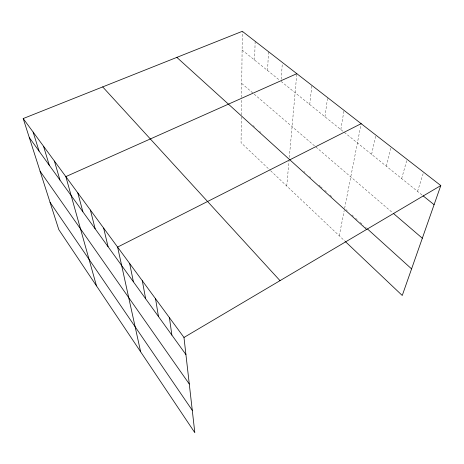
<?xml version="1.0" encoding="UTF-8"?>
<svg xmlns="http://www.w3.org/2000/svg" width="464" height="464" viewBox="0 0 464 464"><rect width="100%" height="100%" fill="white"/><g stroke="black" fill="none" stroke-linecap="round" stroke-linejoin="round"><path stroke-width="0.35" stroke-dasharray="2.32 1.74" d="M241.344 116.98L241.054 142.703L270.205 170.329M241.367 114.846L241.541 99.516M241.564 97.423L242.318 31.314M254.603 60.076L255.148 41.284M267.589 70.54L268.488 51.655M281.225 79.303L282.274 63.846M286.752 186.018L288.997 161.025M289.31 157.482L296.827 73.677M309.732 104.499L311.895 85.382M324.957 116.766L327.607 97.597M340.831 129.555L344.015 110.345M339.271 235.787L344.224 210.418M344.636 208.307L361.16 123.668M371.618 154.355L375.881 135.111M386.361 166.234L391.175 146.995M401.662 178.565L407.067 159.343M417.565 191.377L423.597 172.19M242.104 50.008L279.398 80.052M281.08 81.415L421.967 194.926M241.727 83.462L253.634 93.664M254.168 94.122L392.161 212.373M253.257 125.605L254.324 126.568M259.666 131.405L260.733 132.373M303.891 171.431L304.935 172.376M309.633 176.627L310.677 177.573M319.029 185.13L320.595 186.551M321.117 187.021L322.161 187.966M324.771 190.327L326.337 191.748M329.991 195.054L332.607 197.42M346.202 209.722L347.24 210.662M351.932 214.907L353.498 216.323M355.581 218.213L357.147 219.629M360.25 222.436L363.353 225.243M365.417 227.116L366.45 228.05M270.709 170.81L344.92 241.141"/><path stroke-width="0.7" d="M23.2 118.558L183.976 337.461L194.822 432.686L58.812 229.634L23.2 118.558L242.318 31.314L440.8 185.559L402.253 295.481L345.431 241.628M183.976 337.461L440.8 185.559M361.16 123.668L117.601 247.092L140.633 351.787M296.827 73.677L65.836 176.61L96.489 285.876M423.069 195.814L434.089 204.694M393.257 213.312L422.333 238.223M367.488 228.984L411.58 268.888M176.848 57.385L366.624 229.431M102.695 86.907L280.018 280.656M29.29 137.559L185.925 354.577M40.078 171.199L189.277 384.012M50.06 202.333L192.27 410.321M33.135 132.089L39.069 151.107M43.535 146.247L49.283 165.259M54.421 161.066L59.966 180.061M77.813 192.92L82.865 211.787M90.399 210.059L95.161 228.822M103.646 228.091L108.077 246.715M129.676 263.535L133.394 281.793M142.309 280.737L145.65 298.775M155.544 298.752L158.462 316.529M169.412 317.637L171.871 335.112"/></g></svg>
